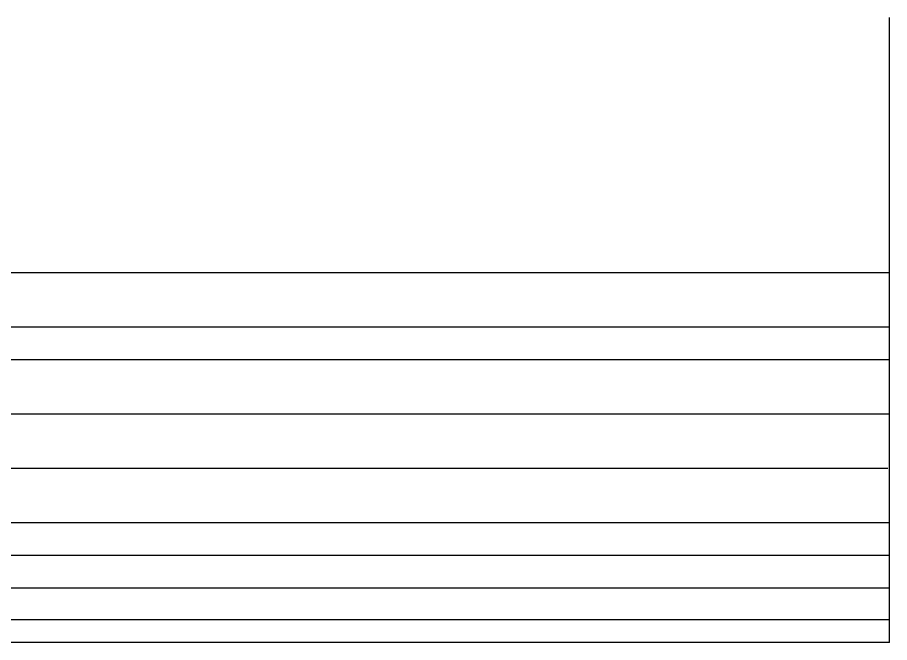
# Model space of a CAD drawing. Header units: inches. Extents: x 444671 to 463716, y 1783086 to 1794968.
# Drawn here: x 455821.4 to 456142.1, y 1785638.7 to 1785868.6 of the extents above; entities that cross this region are included whole.
import ezdxf

# ---------------------------------------------------------------- set-up
doc = ezdxf.new("R2010")
doc.units = ezdxf.units.IN
doc.header["$MEASUREMENT"] = 0
doc.layers.add('Khung_bang', color=140, linetype='Continuous')
doc.layers.add('Text', color=3, linetype='Continuous')

msp = doc.modelspace()

# ---------------------------------------------------------------- linework, layer by layer
at = {"layer": 'Khung_bang', "ltscale": 29}
for p, q in [((456142.0624, 1785774.6993), (446704.2467, 1785774.6993)), ((456142.0624, 1785754.6993), (446704.2467, 1785754.6993)), ((456142.0624, 1785742.6993), (446704.2467, 1785742.6993)), ((456142.0624, 1785722.6993), (446704.2467, 1785722.6993)), ((456141.3757, 1785702.6993), (446704.2467, 1785702.6993)), ((456142.0624, 1785682.6993), (446704.2467, 1785682.6993)), ((456142.0624, 1785670.6993), (446704.2467, 1785670.6993)), ((456142.0624, 1785658.6993), (446704.2467, 1785658.6993)), ((456142.0624, 1785638.6993), (446704.2467, 1785638.6993))]:
    msp.add_line(p, q, dxfattribs=at)
at = {"layer": 'Text', "color": 3}
msp.add_line((456142.0624, 1785638.6993), (456142.0624, 1785868.5762), dxfattribs=at)
at = {"layer": 'Text', "color": 3, "elevation": 0.0311}
msp.add_lwpolyline([(446792.4938, 1785647.2105), (447234.9731, 1785647.2105), (447271.2718, 1785652.6016), (447307.5705, 1785647.2105), (456142.0624, 1785647.2105)], dxfattribs=at)

doc.saveas('drawing.dxf')
